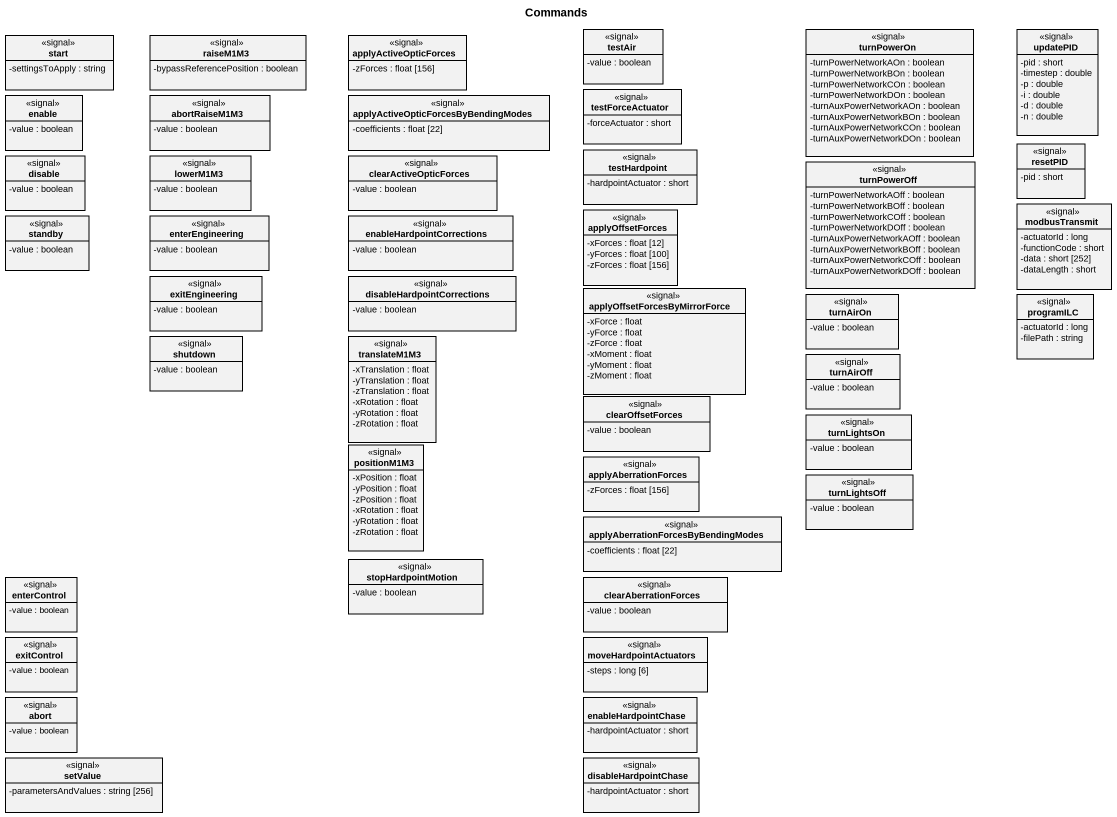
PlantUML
@startuml
title Commands
hide circle
hide empty members
skinparam classAttributeIconSize 0
class "start" as start_ <<signal>> {
  -settingsToApply : string
}
class raiseM1M3 <<signal>> {
  -bypassReferencePosition : boolean
}
class applyActiveOpticForces <<signal>> {
  -zForces : float [156]
}
class testAir <<signal>> {
  -value : boolean
}
class turnPowerOn <<signal>> {
  -turnPowerNetworkAOn : boolean
  -turnPowerNetworkBOn : boolean
  -turnPowerNetworkCOn : boolean
  -turnPowerNetworkDOn : boolean
  -turnAuxPowerNetworkAOn : boolean
  -turnAuxPowerNetworkBOn : boolean
  -turnAuxPowerNetworkCOn : boolean
  -turnAuxPowerNetworkDOn : boolean
}
class updatePID <<signal>> {
  -pid : short
  -timestep : double
  -p : double
  -i : double
  -d : double
  -n : double
}
class enable <<signal>> {
  -value : boolean
}
class abortRaiseM1M3 <<signal>> {
  -value : boolean
}
class "applyActiveOpticForcesByBendingModes" as applyActiveOpticForcesByBend <<signal>> {
  -coefficients : float [22]
}
class testForceActuator <<signal>> {
  -forceActuator : short
}
class disable <<signal>> {
  -value : boolean
}
class lowerM1M3 <<signal>> {
  -value : boolean
}
class clearActiveOpticForces <<signal>> {
  -value : boolean
}
class testHardpoint <<signal>> {
  -hardpointActuator : short
}
class turnPowerOff <<signal>> {
  -turnPowerNetworkAOff : boolean
  -turnPowerNetworkBOff : boolean
  -turnPowerNetworkCOff : boolean
  -turnPowerNetworkDOff : boolean
  -turnAuxPowerNetworkAOff : boolean
  -turnAuxPowerNetworkBOff : boolean
  -turnAuxPowerNetworkCOff : boolean
  -turnAuxPowerNetworkDOff : boolean
}
class resetPID <<signal>> {
  -pid : short
}
class standby <<signal>> {
  -value : boolean
}
class enterEngineering <<signal>> {
  -value : boolean
}
class enableHardpointCorrections <<signal>> {
  -value : boolean
}
class applyOffsetForces <<signal>> {
  -xForces : float [12]
  -yForces : float [100]
  -zForces : float [156]
}
class modbusTransmit <<signal>> {
  -actuatorId : long
  -functionCode : short
  -data : short [252]
  -dataLength : short
}
class exitEngineering <<signal>> {
  -value : boolean
}
class disableHardpointCorrections <<signal>> {
  -value : boolean
}
class "applyOffsetForcesByMirrorForce" as applyOffsetForcesByMirrorFor <<signal>> {
  -xForce : float
  -yForce : float
  -zForce : float
  -xMoment : float
  -yMoment : float
  -zMoment : float
}
class turnAirOn <<signal>> {
  -value : boolean
}
class programILC <<signal>> {
  -actuatorId : long
  -filePath : string
}
class shutdown <<signal>> {
  -value : boolean
}
class translateM1M3 <<signal>> {
  -xTranslation : float
  -yTranslation : float
  -zTranslation : float
  -xRotation : float
  -yRotation : float
  -zRotation : float
}
class turnAirOff <<signal>> {
  -value : boolean
}
class clearOffsetForces <<signal>> {
  -value : boolean
}
class positionM1M3 <<signal>> {
  -xPosition : float
  -yPosition : float
  -zPosition : float
  -xRotation : float
  -yRotation : float
  -zRotation : float
}
class turnLightsOn <<signal>> {
  -value : boolean
}
class applyAberrationForces <<signal>> {
  -zForces : float [156]
}
class turnLightsOff <<signal>> {
  -value : boolean
}
class "applyAberrationForcesByBendingModes" as applyAberrationForcesByBendi <<signal>> {
  -coefficients : float [22]
}
class stopHardpointMotion <<signal>> {
  -value : boolean
}
class enterControl <<signal>> {
  -value : boolean
}
class clearAberrationForces <<signal>> {
  -value : boolean
}
class exitControl <<signal>> {
  -value : boolean
}
class moveHardpointActuators <<signal>> {
  -steps : long [6]
}
class abort <<signal>> {
  -value : boolean
}
class enableHardpointChase <<signal>> {
  -hardpointActuator : short
}
class setValue <<signal>> {
  -parametersAndValues : string [256]
}
class disableHardpointChase <<signal>> {
  -hardpointActuator : short
}
@enduml
